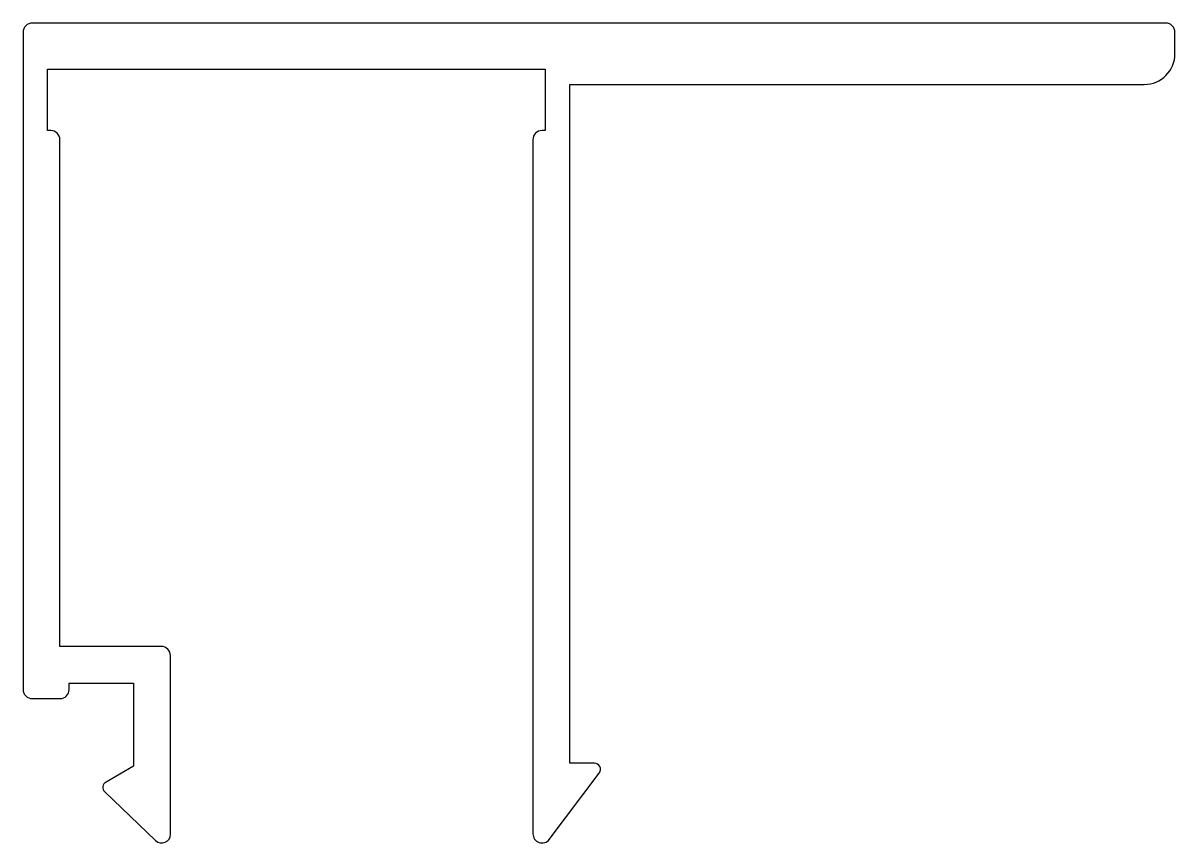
# Model space of a CAD drawing. Extents: x 1809.2 to 1846.7, y 1734.3 to 1761.
import ezdxf

# ---------------------------------------------------------------- set-up
doc = ezdxf.new("R2010")
doc.units = 0
doc.layers.get('0').update_dxf_attribs({"linetype": 'CONTINUOUS'})

msp = doc.modelspace()

# ---------------------------------------------------------------- linework, layer by layer
for p, q in [((1846.443, 1761.034), (1809.543, 1761.034)), ((1809.243, 1760.734), (1809.243, 1739.334)), ((1846.743, 1760.034), (1846.743, 1760.734)), ((1810.043, 1757.534), (1810.043, 1759.534)), ((1810.043, 1759.534), (1826.242, 1759.534)), ((1826.242, 1759.534), (1826.242, 1757.534)), ((1827.043, 1759.034), (1845.743, 1759.034)), ((1827.043, 1736.934), (1827.043, 1759.034)), ((1810.143, 1757.534), (1810.043, 1757.534)), ((1826.242, 1757.534), (1826.142, 1757.534)), ((1810.443, 1740.734), (1810.443, 1757.234)), ((1825.842, 1757.234), (1825.842, 1734.633)), ((1813.743, 1740.734), (1810.443, 1740.734)), ((1814.043, 1734.62), (1814.043, 1740.434)), ((1810.743, 1739.534), (1812.843, 1739.534)), ((1810.743, 1739.334), (1810.743, 1739.534)), ((1812.843, 1739.534), (1812.843, 1736.834)), ((1809.543, 1739.034), (1810.443, 1739.034)), ((1812.843, 1736.834), (1811.948, 1736.318)), ((1827.843, 1736.934), (1827.043, 1736.934)), ((1826.375, 1734.448), (1828, 1736.611)), ((1811.905, 1735.997), (1813.559, 1734.414))]:
    msp.add_line(p, q)
for centre, radius, start, end in [((1809.543, 1760.734), 0.3, 90, 180), ((1846.443, 1760.734), 0.3, 0, 90), ((1845.743, 1760.034), 1, 270, 0), ((1810.143, 1757.234), 0.3, 0, 90), ((1826.142, 1757.234), 0.3, 90, 180), ((1813.743, 1740.434), 0.3, 360, 90), ((1809.543, 1739.334), 0.3, 180, 270), ((1810.443, 1739.334), 0.3, 270, 0), ((1827.843, 1736.734), 0.2, 321.7681, 90), ((1812.043, 1736.142), 0.2, 118.3849, 226.2603), ((1813.757, 1734.62), 0.286, 226.2603, 0), ((1826.141, 1734.633), 0.299, 180, 321.7681)]:
    msp.add_arc(centre, radius, start, end)

doc.saveas('drawing.dxf')
